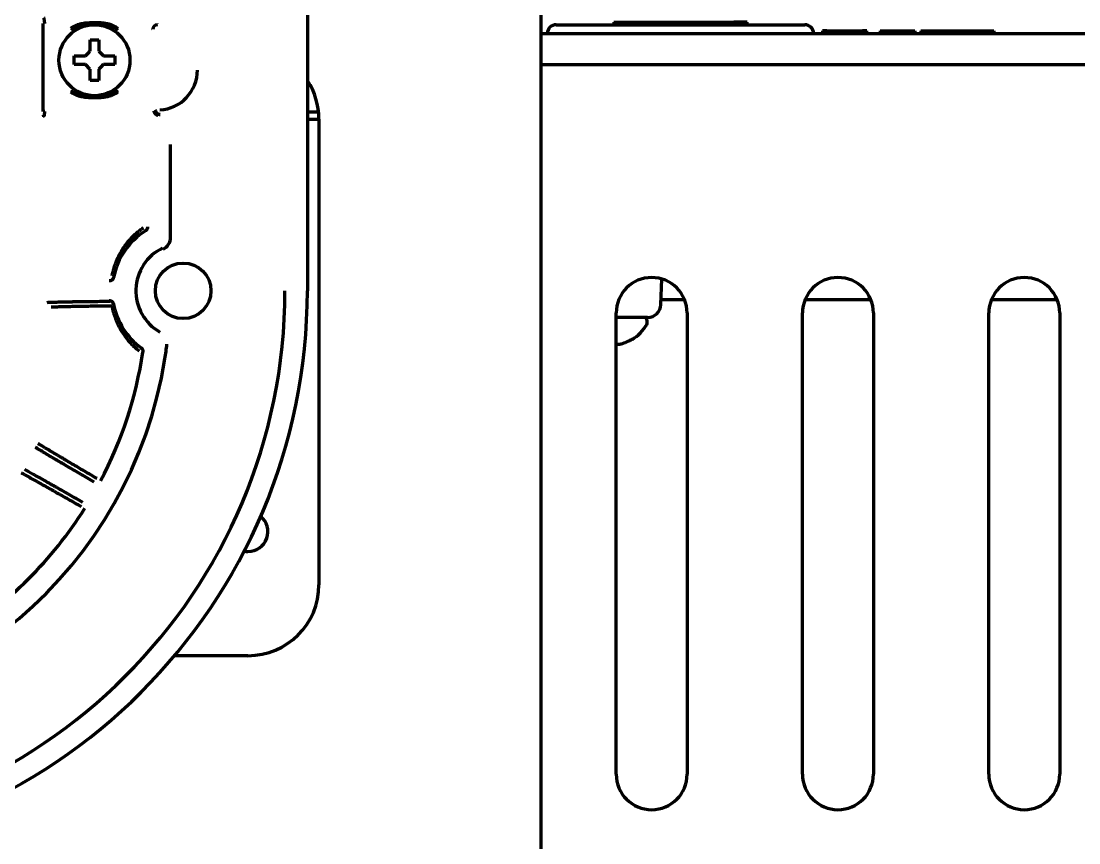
# Model space of a CAD drawing. Header units: inches. Extents: x -2405 to 7588, y 441 to 5654.
# Drawn here: x 2202.7 to 2321.9, y 5386.8 to 5479.4 of the extents above; entities that cross this region are included whole.
import ezdxf

# ---------------------------------------------------------------- set-up
doc = ezdxf.new("R2010")
doc.units = ezdxf.units.IN

msp = doc.modelspace()

# ---------------------------------------------------------------- linework, layer by layer
at = {"linetype": 'Continuous', "lineweight": 70}
for p, q in [((2234.98, 5521.04), (2234.98, 5449.03)), ((2261.28, 5485.34), (2261.28, 4862.03)), ((2205.19, 5469.25), (2205.19, 5479.17)), ((2269.53, 5479.33), (2269.53, 5479.03)), ((2269.53, 5479.33), (2271.03, 5479.33)), ((2271.03, 5479.33), (2283.03, 5479.33)), ((2284.53, 5479.33), (2283.03, 5479.33)), ((2284.53, 5479.03), (2284.53, 5479.33)), ((2217.57, 5478.53), (2217.53, 5478.56)), ((2218.07, 5479.03), (2218.03, 5479.06)), ((2261.28, 5478.03), (2486.16, 5478.03)), ((2263.03, 5479.03), (2291.03, 5479.03)), ((2293.53, 5478.33), (2293.03, 5478.33)), ((2293.03, 5478.33), (2293.03, 5478.03)), ((2293.53, 5478.33), (2297.53, 5478.33)), ((2298.03, 5478.33), (2297.53, 5478.33)), ((2298.03, 5478.03), (2298.03, 5478.33)), ((2299.53, 5478.33), (2300.21, 5478.33)), ((2299.53, 5478.33), (2299.53, 5478.03)), ((2300.21, 5478.33), (2300.21, 5478.03)), ((2300.21, 5478.33), (2301.45, 5478.33)), ((2301.45, 5478.33), (2302.73, 5478.33)), ((2301.45, 5478.33), (2301.45, 5478.03)), ((2302.73, 5478.33), (2303.43, 5478.33)), ((2302.73, 5478.33), (2302.73, 5478.03)), ((2303.43, 5478.33), (2303.43, 5478.03)), ((2304.11, 5478.33), (2304.49, 5478.33)), ((2304.11, 5478.33), (2304.11, 5478.03)), ((2304.49, 5478.33), (2305.19, 5478.33)), ((2304.49, 5478.33), (2304.49, 5478.03)), ((2305.19, 5478.03), (2305.19, 5478.33)), ((2305.19, 5478.33), (2305.23, 5478.33)), ((2305.23, 5478.33), (2306.25, 5478.33)), ((2305.23, 5478.03), (2305.23, 5478.33)), ((2306.25, 5478.33), (2306.93, 5478.33)), ((2306.25, 5478.33), (2306.25, 5478.03)), ((2306.93, 5478.33), (2309.13, 5478.33)), ((2306.93, 5478.03), (2306.93, 5478.33)), ((2309.13, 5478.33), (2309.71, 5478.33)), ((2309.13, 5478.03), (2309.13, 5478.33)), ((2309.71, 5478.03), (2309.71, 5478.33)), ((2309.71, 5478.33), (2310.48, 5478.33)), ((2310.48, 5478.33), (2311.53, 5478.33)), ((2310.48, 5478.33), (2310.48, 5478.03)), ((2311.53, 5478.33), (2312.35, 5478.33)), ((2311.53, 5478.33), (2311.53, 5478.03)), ((2312.35, 5478.33), (2312.35, 5478.03)), ((2208.68, 5475.03), (2208.68, 5475.53)), ((2213.28, 5475.53), (2213.28, 5475.03)), ((2208.68, 5474.53), (2208.68, 5475.03)), ((2213.28, 5475.03), (2213.28, 5474.53)), ((2261.29, 5474.53), (2574.78, 5474.53)), ((2205.38, 5469.25), (2205.19, 5469.25)), ((2236.24, 5469.18), (2234.97, 5469.18)), ((2234.97, 5468.37), (2236.27, 5468.37)), ((2236.28, 5468.39), (2236.28, 5415.89)), ((2219.55, 5455.07), (2219.55, 5465.53)), ((2274.83, 5447.48), (2274.93, 5450.36)), ((2277.48, 5448.03), (2274.85, 5448.03)), ((2298.48, 5448.03), (2291.07, 5448.03)), ((2319.48, 5448.03), (2312.07, 5448.03)), ((2273.33, 5446.03), (2269.77, 5446.03)), ((2269.77, 5394.53), (2269.77, 5446.53)), ((2277.78, 5446.53), (2277.78, 5394.53)), ((2290.78, 5394.53), (2290.78, 5446.53)), ((2298.78, 5446.53), (2298.78, 5394.53)), ((2311.78, 5394.53), (2311.78, 5446.53)), ((2319.78, 5446.53), (2319.78, 5394.53)), ((2273.28, 5445.43), (2273.28, 5445.63)), ((2271.58, 5443.59), (2271.58, 5443.55)), ((2228.28, 5407.89), (2220, 5407.89))]:
    msp.add_line(p, q, dxfattribs=at)
for centre, radius in [((2210.98, 5475.03), 4), ((2220.98, 5449.03), 3.13)]:
    msp.add_circle(centre, radius, dxfattribs=at)
for centre, radius, start, end in [((2263.03, 5478.03), 1, 90, 180), ((2291.03, 5478.03), 1, 0, 90), ((2218.09, 5473.92), 4.5, 273.2098, 0.0026), ((2228.28, 5468.39), 8, 0, 33.1242), ((2220.98, 5449.03), 7.99, 122.0759, 169.1104), ((2220.98, 5449.03), 5.34, 115.7368, 240.4997), ((2273.78, 5446.53), 4, 0, 180), ((2294.78, 5446.53), 4, 0, 180), ((2315.78, 5446.53), 4, 0, 180), ((2170.98, 5449.03), 64, 180, 0), ((2170.98, 5449.03), 61.47, 180, 0), ((2220.98, 5449.03), 7.99, 190.8896, 233.7004), ((2273.33, 5447.53), 1.5, 270, 358), ((2272.88, 5445.63), 0.4, 0, 90), ((2269.08, 5447.65), 4.8, 301.3727, 329.6988), ((2272.88, 5445.43), 0.4, 329.6988, 0), ((2169.34, 5449.3), 50.21, 350.9077, 352.8054), ((2170.98, 5449.03), 48.55, 189.0902, 350.9098), ((2170.98, 5449.03), 45.99, 332.2154, 351.3469), ((2170.98, 5449.03), 45.99, 302.2154, 327.7846), ((2228.28, 5421.89), 2.25, 270, 50.2594), ((2228.28, 5421.89), 2.25, 259.0481, 270), ((2228.28, 5415.89), 8, 270, 0), ((2273.78, 5394.53), 4, 180, 0), ((2294.78, 5394.53), 4, 180, 0), ((2315.78, 5394.53), 4, 180, 0)]:
    msp.add_arc(centre, radius, start, end, dxfattribs=at)
for centre, major_axis, ratio, start_param, end_param in [((2218.07, 5478.53), (0.424, 0.265), 0.996619, 1.014163, 2.581916), ((2205.28, 5468.84), (-0.0707, 0.0707), 0.999695, 0.785279, 2.355718), ((2218.16, 5469.34), (0.186, -0.464), 0.998896, 4.332447, 5.902482), ((2218.05, 5455.07), (-1.42, -0.5), 0.998612, 1.684757, 2.803906)]:
    msp.add_ellipse(centre, major_axis=major_axis, ratio=ratio, start_param=start_param, end_param=end_param, dxfattribs=at)
for points in [[(2205.38, 5479.17), (2205.38, 5479.18), (2205.38, 5479.21), (2205.37, 5479.26), (2205.37, 5479.31), (2205.36, 5479.36), (2205.36, 5479.42), (2205.35, 5479.48), (2205.34, 5479.53), (2205.33, 5479.59), (2205.32, 5479.65), (2205.31, 5479.71), (2205.3, 5479.76), (2205.29, 5479.79), (2205.28, 5479.81)], [(2210.48, 5476.03), (2210.48, 5476.09), (2210.48, 5476.2), (2210.48, 5476.36), (2210.48, 5476.52), (2210.48, 5476.67), (2210.48, 5476.82), (2210.48, 5476.98), (2210.48, 5477.15), (2210.48, 5477.27), (2210.48, 5477.33)], [(2210.48, 5477.33), (2210.64, 5477.33), (2210.98, 5477.33), (2211.31, 5477.33), (2211.48, 5477.33)], [(2209.98, 5475.53), (2210, 5475.56), (2210.05, 5475.6), (2210.12, 5475.68), (2210.19, 5475.75), (2210.26, 5475.82), (2210.33, 5475.89), (2210.4, 5475.96), (2210.45, 5476.01), (2210.48, 5476.03)], [(2211.48, 5476.03), (2211.5, 5476.01), (2211.55, 5475.96), (2211.63, 5475.88), (2211.7, 5475.81), (2211.77, 5475.74), (2211.84, 5475.67), (2211.91, 5475.6), (2211.95, 5475.56), (2211.98, 5475.53)], [(2211.98, 5475.53), (2212.03, 5475.53), (2212.14, 5475.53), (2212.3, 5475.53), (2212.46, 5475.53), (2212.61, 5475.53), (2212.77, 5475.53), (2212.92, 5475.53), (2213.09, 5475.53), (2213.21, 5475.53), (2213.28, 5475.53)], [(2209.98, 5474.53), (2209.92, 5474.53), (2209.81, 5474.53), (2209.65, 5474.53), (2209.49, 5474.53), (2209.34, 5474.53), (2209.19, 5474.53), (2209.03, 5474.53), (2208.86, 5474.53), (2208.74, 5474.53), (2208.68, 5474.53)], [(2210.48, 5474.03), (2210.45, 5474.06), (2210.4, 5474.11), (2210.32, 5474.18), (2210.25, 5474.26), (2210.18, 5474.33), (2210.11, 5474.39), (2210.04, 5474.46), (2210, 5474.51), (2209.98, 5474.53)], [(2211.98, 5474.53), (2211.95, 5474.51), (2211.9, 5474.46), (2211.83, 5474.39), (2211.76, 5474.32), (2211.69, 5474.25), (2211.62, 5474.18), (2211.55, 5474.1), (2211.5, 5474.06), (2211.48, 5474.03)], [(2211.48, 5474.03), (2211.48, 5473.98), (2211.48, 5473.87), (2211.48, 5473.71), (2211.48, 5473.55), (2211.48, 5473.39), (2211.48, 5473.24), (2211.48, 5473.09), (2211.48, 5472.92), (2211.48, 5472.8), (2211.48, 5472.73)], [(2211.48, 5472.73), (2211.31, 5472.73), (2210.98, 5472.73), (2210.64, 5472.73), (2210.48, 5472.73)], [(2218.37, 5468.92), (2218.32, 5468.9), (2218.27, 5468.88), (2218.22, 5468.86)], [(2270.28, 5443.04), (2270.33, 5443.05), (2270.44, 5443.08), (2270.6, 5443.13), (2270.76, 5443.19), (2270.91, 5443.25), (2271.07, 5443.32), (2271.22, 5443.39), (2271.39, 5443.48), (2271.51, 5443.55), (2271.58, 5443.59)], [(2269.77, 5443.04), (2269.8, 5443.03), (2269.85, 5443.03), (2269.93, 5443.02), (2270, 5443.02), (2270.07, 5443.02), (2270.14, 5443.02), (2270.21, 5443.03), (2270.25, 5443.03), (2270.28, 5443.04)]]:
    msp.add_open_spline(points, degree=3, dxfattribs=at)
for points, knots in [([(2213.65, 5478.59), (2213.56, 5478.66), (2213.46, 5478.72), (2213.27, 5478.84), (2213.17, 5478.89), (2213.01, 5478.96), (2212.96, 5478.98), (2212.88, 5479.01), (2212.85, 5479.02), (2212.79, 5479.04), (2212.65, 5479.09), (2212.51, 5479.12), (2212.28, 5479.16), (2212.05, 5479.2), (2211.82, 5479.22), (2211.64, 5479.23), (2211.58, 5479.23), (2211.46, 5479.24), (2211.4, 5479.24), (2211.22, 5479.24), (2211.1, 5479.24), (2210.92, 5479.24), (2210.86, 5479.24), (2210.74, 5479.24), (2210.68, 5479.24), (2210.5, 5479.24), (2210.38, 5479.23), (2210.02, 5479.21), (2209.79, 5479.19), (2209.53, 5479.14), (2209.5, 5479.13), (2209.44, 5479.12), (2209.41, 5479.11), (2209.33, 5479.09), (2209.16, 5479.04), (2208.99, 5478.99), (2208.78, 5478.89), (2208.68, 5478.84), (2208.56, 5478.77), (2208.54, 5478.75), (2208.49, 5478.72), (2208.46, 5478.71), (2208.39, 5478.66), (2208.35, 5478.62), (2208.3, 5478.59)], [0, 0, 0, 0, 0.0625, 0.0625, 0.125, 0.125, 0.15625, 0.15625, 0.171875, 0.171875, 0.1875, 0.25, 0.25, 0.3125, 0.375, 0.375, 0.40625, 0.40625, 0.4375, 0.4375, 0.5, 0.5, 0.53125, 0.53125, 0.5625, 0.5625, 0.625, 0.625, 0.75, 0.75, 0.765625, 0.765625, 0.78125, 0.78125, 0.8125, 0.875, 0.875, 0.9375, 0.9375, 0.953125, 0.953125, 0.96875, 0.96875, 1, 1, 1, 1]), ([(2213.6, 5478.39), (2213.51, 5478.46), (2213.41, 5478.52), (2213.22, 5478.64), (2213.12, 5478.69), (2212.96, 5478.76), (2212.91, 5478.78), (2212.83, 5478.82), (2212.8, 5478.83), (2212.75, 5478.85), (2212.61, 5478.89), (2212.47, 5478.93), (2212.14, 5479.01), (2211.91, 5479.04), (2211.56, 5479.07), (2211.44, 5479.08), (2211.21, 5479.09), (2211.09, 5479.09), (2210.92, 5479.09), (2210.86, 5479.09), (2210.74, 5479.09), (2210.68, 5479.09), (2210.51, 5479.08), (2210.39, 5479.07), (2210.05, 5479.04), (2209.82, 5479.01), (2209.57, 5478.95), (2209.54, 5478.94), (2209.48, 5478.93), (2209.45, 5478.92), (2209.37, 5478.9), (2209.31, 5478.88), (2209.15, 5478.83), (2209.04, 5478.79), (2208.84, 5478.69), (2208.74, 5478.64), (2208.61, 5478.57), (2208.59, 5478.55), (2208.54, 5478.52), (2208.52, 5478.51), (2208.45, 5478.46), (2208.4, 5478.42), (2208.35, 5478.39)], [0, 0, 0, 0, 0.0625, 0.0625, 0.125, 0.125, 0.15625, 0.15625, 0.171875, 0.171875, 0.1875, 0.25, 0.25, 0.375, 0.375, 0.4375, 0.4375, 0.5, 0.5, 0.53125, 0.53125, 0.5625, 0.5625, 0.625, 0.625, 0.75, 0.75, 0.765625, 0.765625, 0.78125, 0.78125, 0.8125, 0.8125, 0.875, 0.875, 0.9375, 0.9375, 0.953125, 0.953125, 0.96875, 0.96875, 1, 1, 1, 1]), ([(2211.48, 5477.33), (2211.48, 5477.13), (2211.48, 5476.92), (2211.48, 5476.6), (2211.48, 5476.49), (2211.48, 5476.26), (2211.48, 5476.15), (2211.48, 5476.03)], [0, 0, 0, 0, 0.5, 0.5, 0.75, 0.75, 1, 1, 1, 1]), ([(2208.68, 5475.53), (2208.88, 5475.53), (2209.09, 5475.53), (2209.41, 5475.53), (2209.52, 5475.53), (2209.75, 5475.53), (2209.86, 5475.53), (2209.98, 5475.53)], [0, 0, 0, 0, 0.5, 0.5, 0.75, 0.75, 1, 1, 1, 1]), ([(2213.28, 5474.53), (2213.07, 5474.53), (2212.86, 5474.53), (2212.54, 5474.53), (2212.43, 5474.53), (2212.2, 5474.53), (2212.09, 5474.53), (2211.98, 5474.53)], [0, 0, 0, 0, 0.5, 0.5, 0.75, 0.75, 1, 1, 1, 1]), ([(2210.48, 5472.73), (2210.48, 5472.94), (2210.48, 5473.15), (2210.48, 5473.47), (2210.48, 5473.58), (2210.48, 5473.8), (2210.48, 5473.92), (2210.48, 5474.03)], [0, 0, 0, 0, 0.5, 0.5, 0.75, 0.75, 1, 1, 1, 1]), ([(2208.3, 5471.48), (2208.39, 5471.41), (2208.49, 5471.34), (2208.68, 5471.23), (2208.78, 5471.17), (2208.94, 5471.1), (2208.99, 5471.08), (2209.07, 5471.05), (2209.1, 5471.04), (2209.16, 5471.02), (2209.3, 5470.98), (2209.44, 5470.95), (2209.67, 5470.9), (2209.9, 5470.87), (2210.13, 5470.85), (2210.31, 5470.84), (2210.37, 5470.83), (2210.49, 5470.83), (2210.55, 5470.83), (2210.73, 5470.83), (2210.85, 5470.82), (2211.03, 5470.82), (2211.09, 5470.82), (2211.21, 5470.83), (2211.27, 5470.83), (2211.45, 5470.83), (2211.57, 5470.83), (2211.93, 5470.85), (2212.16, 5470.88), (2212.42, 5470.93), (2212.45, 5470.93), (2212.51, 5470.95), (2212.54, 5470.95), (2212.63, 5470.98), (2212.79, 5471.02), (2212.96, 5471.08), (2213.17, 5471.17), (2213.27, 5471.22), (2213.39, 5471.3), (2213.41, 5471.31), (2213.46, 5471.34), (2213.49, 5471.36), (2213.56, 5471.41), (2213.6, 5471.44), (2213.65, 5471.48)], [0, 0, 0, 0, 0.0625, 0.0625, 0.125, 0.125, 0.15625, 0.15625, 0.171875, 0.171875, 0.1875, 0.25, 0.25, 0.3125, 0.375, 0.375, 0.40625, 0.40625, 0.4375, 0.4375, 0.5, 0.5, 0.53125, 0.53125, 0.5625, 0.5625, 0.625, 0.625, 0.75, 0.75, 0.765625, 0.765625, 0.78125, 0.78125, 0.8125, 0.875, 0.875, 0.9375, 0.9375, 0.953125, 0.953125, 0.96875, 0.96875, 1, 1, 1, 1]), ([(2208.35, 5471.68), (2208.45, 5471.61), (2208.54, 5471.54), (2208.73, 5471.43), (2208.83, 5471.37), (2208.99, 5471.3), (2209.04, 5471.28), (2209.12, 5471.25), (2209.15, 5471.24), (2209.2, 5471.22), (2209.34, 5471.17), (2209.48, 5471.13), (2209.81, 5471.06), (2210.04, 5471.02), (2210.39, 5470.99), (2210.51, 5470.99), (2210.74, 5470.98), (2210.86, 5470.97), (2211.03, 5470.97), (2211.09, 5470.97), (2211.21, 5470.98), (2211.27, 5470.98), (2211.44, 5470.99), (2211.56, 5470.99), (2211.9, 5471.02), (2212.13, 5471.06), (2212.38, 5471.11), (2212.41, 5471.12), (2212.47, 5471.14), (2212.5, 5471.14), (2212.58, 5471.17), (2212.64, 5471.18), (2212.8, 5471.24), (2212.91, 5471.28), (2213.11, 5471.37), (2213.21, 5471.42), (2213.34, 5471.5), (2213.36, 5471.51), (2213.41, 5471.54), (2213.43, 5471.56), (2213.5, 5471.61), (2213.55, 5471.64), (2213.6, 5471.68)], [0, 0, 0, 0, 0.0625, 0.0625, 0.125, 0.125, 0.15625, 0.15625, 0.171875, 0.171875, 0.1875, 0.25, 0.25, 0.375, 0.375, 0.4375, 0.4375, 0.5, 0.5, 0.53125, 0.53125, 0.5625, 0.5625, 0.625, 0.625, 0.75, 0.75, 0.765625, 0.765625, 0.78125, 0.78125, 0.8125, 0.8125, 0.875, 0.875, 0.9375, 0.9375, 0.953125, 0.953125, 0.96875, 0.96875, 1, 1, 1, 1]), ([(2205.28, 5468.74), (2205.28, 5468.74), (2205.28, 5468.74), (2205.28, 5468.74), (2205.29, 5468.74), (2205.29, 5468.74), (2205.29, 5468.74), (2205.29, 5468.74), (2205.29, 5468.75), (2205.3, 5468.75), (2205.3, 5468.75), (2205.3, 5468.75), (2205.3, 5468.75), (2205.3, 5468.76), (2205.3, 5468.76), (2205.31, 5468.76), (2205.31, 5468.76), (2205.31, 5468.77), (2205.31, 5468.77), (2205.31, 5468.77), (2205.31, 5468.78), (2205.32, 5468.78), (2205.32, 5468.78), (2205.32, 5468.79), (2205.32, 5468.79), (2205.32, 5468.8), (2205.32, 5468.8), (2205.33, 5468.8), (2205.33, 5468.81), (2205.33, 5468.81), (2205.33, 5468.82), (2205.33, 5468.82), (2205.33, 5468.83), (2205.33, 5468.83), (2205.34, 5468.84), (2205.34, 5468.84), (2205.34, 5468.85), (2205.34, 5468.85), (2205.34, 5468.86), (2205.34, 5468.86), (2205.34, 5468.87), (2205.34, 5468.87), (2205.35, 5468.88), (2205.35, 5468.89), (2205.35, 5468.89), (2205.35, 5468.9), (2205.35, 5468.9), (2205.35, 5468.92), (2205.36, 5468.94), (2205.36, 5468.97), (2205.36, 5469.01), (2205.37, 5469.04), (2205.37, 5469.07), (2205.37, 5469.08), (2205.37, 5469.1), (2205.37, 5469.12), (2205.37, 5469.14), (2205.38, 5469.16), (2205.38, 5469.18), (2205.38, 5469.2), (2205.38, 5469.21), (2205.38, 5469.23), (2205.38, 5469.24), (2205.38, 5469.25)], [0, 0, 0, 0, 0.015383, 0.030642, 0.04578, 0.060796, 0.07569, 0.090464, 0.105118, 0.119651, 0.134066, 0.148361, 0.162537, 0.176595, 0.190535, 0.204357, 0.218062, 0.231651, 0.245122, 0.258478, 0.271717, 0.284841, 0.297849, 0.310743, 0.323521, 0.336185, 0.348735, 0.361171, 0.373493, 0.385703, 0.397799, 0.409782, 0.421652, 0.43341, 0.445056, 0.45659, 0.468013, 0.479324, 0.490524, 0.501614, 0.512592, 0.523459, 0.534216, 0.544863, 0.5554, 0.565828, 0.576145, 0.586353, 0.635571, 0.684796, 0.734095, 0.783531, 0.806444, 0.828729, 0.850396, 0.871438, 0.891831, 0.911565, 0.930648, 0.949062, 0.966772, 0.983755, 1, 1, 1, 1]), ([(2217.84, 5469.42), (2217.84, 5469.39), (2217.85, 5469.36), (2217.86, 5469.29), (2217.87, 5469.26), (2217.9, 5469.2), (2217.92, 5469.17), (2217.95, 5469.11), (2217.98, 5469.08), (2218.03, 5469.04), (2218.05, 5469.02), (2218.11, 5468.98), (2218.14, 5468.97), (2218.2, 5468.94), (2218.24, 5468.93), (2218.3, 5468.92), (2218.34, 5468.92), (2218.37, 5468.92)], [0, 0, 0, 0, 0.125, 0.125, 0.25, 0.25, 0.375, 0.375, 0.5, 0.5, 0.625, 0.625, 0.75, 0.75, 0.875, 0.875, 1, 1, 1, 1]), ([(2216.52, 5456.14), (2216.46, 5456.1), (2216.4, 5456.06), (2216.28, 5455.98), (2216.12, 5455.86), (2215.95, 5455.73), (2215.63, 5455.46), (2215.43, 5455.28), (2215.04, 5454.89), (2214.86, 5454.68), (2214.64, 5454.41), (2214.6, 5454.36), (2214.51, 5454.25), (2214.47, 5454.19), (2214.35, 5454.02), (2214.27, 5453.91), (2214.04, 5453.56), (2213.9, 5453.32), (2213.65, 5452.83), (2213.53, 5452.58), (2213.4, 5452.26), (2213.37, 5452.19), (2213.32, 5452.06), (2213.25, 5451.86), (2213.19, 5451.66), (2213.07, 5451.26), (2213, 5450.99), (2212.94, 5450.71)], [0, 0, 0, 0, 0.03125, 0.03125, 0.0625, 0.125, 0.125, 0.25, 0.25, 0.375, 0.375, 0.40625, 0.40625, 0.4375, 0.4375, 0.5, 0.5, 0.625, 0.625, 0.75, 0.75, 0.78125, 0.78125, 0.8125, 0.875, 0.875, 1, 1, 1, 1]), ([(2216.97, 5456.23), (2216.97, 5456.19), (2216.96, 5456.14), (2216.95, 5456.09), (2216.94, 5456.08), (2216.94, 5456.06), (2216.93, 5456.05), (2216.92, 5456.02), (2216.9, 5455.99), (2216.88, 5455.95), (2216.86, 5455.92), (2216.86, 5455.92), (2216.84, 5455.9), (2216.84, 5455.89), (2216.8, 5455.85), (2216.77, 5455.83), (2216.73, 5455.8)], [0, 0, 0, 0, 0.25, 0.25, 0.3125, 0.3125, 0.375, 0.375, 0.5, 0.625, 0.625, 0.6875, 0.6875, 0.75, 0.75, 1, 1, 1, 1]), ([(2213.13, 5450.54), (2213.12, 5450.51), (2213.11, 5450.49), (2213.1, 5450.45), (2213.09, 5450.43), (2213.08, 5450.41), (2213.07, 5450.39), (2213.05, 5450.36), (2213.04, 5450.33), (2213.01, 5450.3), (2213, 5450.29), (2212.98, 5450.27), (2212.97, 5450.26), (2212.93, 5450.23), (2212.91, 5450.22), (2212.87, 5450.19), (2212.86, 5450.19), (2212.83, 5450.18), (2212.82, 5450.17), (2212.78, 5450.16), (2212.72, 5450.14), (2212.67, 5450.14), (2212.64, 5450.14)], [0, 0, 0, 0, 0.125, 0.125, 0.1875, 0.1875, 0.25, 0.25, 0.375, 0.375, 0.4375, 0.4375, 0.5, 0.5, 0.625, 0.625, 0.6875, 0.6875, 0.75, 0.75, 0.875, 1, 1, 1, 1]), ([(2205.64, 5447.73), (2205.82, 5447.74), (2206.01, 5447.74), (2206.43, 5447.76), (2206.89, 5447.77), (2207.4, 5447.78), (2207.81, 5447.79), (2207.95, 5447.79), (2208.17, 5447.8), (2208.28, 5447.8), (2208.39, 5447.8), (2208.47, 5447.8), (2208.51, 5447.81), (2208.85, 5447.81), (2209.16, 5447.82), (2209.82, 5447.83), (2210.49, 5447.84), (2211.21, 5447.84), (2211.95, 5447.85), (2212.33, 5447.86), (2212.72, 5447.86)], [0, 0, 0, 0, 0.125, 0.125, 0.25, 0.375, 0.375, 0.4375, 0.4375, 0.46875, 0.484375, 0.484375, 0.5, 0.5, 0.625, 0.625, 0.75, 0.875, 0.875, 1, 1, 1, 1]), ([(2206.09, 5447.21), (2206.26, 5447.21), (2206.45, 5447.22), (2206.86, 5447.24), (2207.3, 5447.25), (2207.8, 5447.26), (2208.19, 5447.27), (2208.33, 5447.28), (2208.53, 5447.28), (2208.6, 5447.28), (2208.75, 5447.29), (2208.82, 5447.29), (2209.04, 5447.29), (2209.19, 5447.3), (2209.42, 5447.3), (2209.5, 5447.3), (2209.65, 5447.3), (2209.73, 5447.31), (2210.13, 5447.31), (2210.46, 5447.32), (2211.13, 5447.33), (2211.48, 5447.33), (2212.2, 5447.34), (2212.56, 5447.35), (2212.94, 5447.35)], [0, 0, 0, 0, 0.125, 0.125, 0.25, 0.375, 0.375, 0.4375, 0.4375, 0.46875, 0.46875, 0.5, 0.5, 0.5625, 0.5625, 0.59375, 0.59375, 0.625, 0.625, 0.75, 0.75, 0.875, 0.875, 1, 1, 1, 1]), ([(2212.64, 5447.93), (2212.67, 5447.93), (2212.69, 5447.93), (2212.74, 5447.92), (2212.75, 5447.92), (2212.78, 5447.91), (2212.79, 5447.9), (2212.83, 5447.89), (2212.86, 5447.88), (2212.9, 5447.86), (2212.91, 5447.85), (2212.93, 5447.83), (2212.94, 5447.82), (2212.98, 5447.8), (2213, 5447.78), (2213.03, 5447.74), (2213.03, 5447.73), (2213.05, 5447.71), (2213.06, 5447.7), (2213.08, 5447.66), (2213.09, 5447.63), (2213.11, 5447.59), (2213.11, 5447.58), (2213.12, 5447.55), (2213.13, 5447.54), (2213.13, 5447.52)], [0, 0, 0, 0, 0.125, 0.125, 0.1875, 0.1875, 0.25, 0.25, 0.375, 0.375, 0.4375, 0.4375, 0.5, 0.5, 0.625, 0.625, 0.6875, 0.6875, 0.75, 0.75, 0.875, 0.875, 0.9375, 0.9375, 1, 1, 1, 1]), ([(2212.94, 5447.35), (2212.97, 5447.22), (2212.99, 5447.1), (2213.05, 5446.85), (2213.08, 5446.72), (2213.19, 5446.36), (2213.27, 5446.12), (2213.45, 5445.65), (2213.55, 5445.41), (2213.71, 5445.07), (2213.77, 5444.96), (2213.86, 5444.8), (2213.89, 5444.74), (2213.95, 5444.63), (2213.98, 5444.58), (2214.15, 5444.3), (2214.28, 5444.1), (2214.58, 5443.69), (2214.74, 5443.49), (2214.99, 5443.21), (2215.07, 5443.12), (2215.2, 5442.98), (2215.25, 5442.94), (2215.34, 5442.85), (2215.38, 5442.8), (2215.61, 5442.58), (2215.81, 5442.42), (2216.01, 5442.26)], [0, 0, 0, 0, 0.0625, 0.0625, 0.125, 0.125, 0.25, 0.25, 0.375, 0.375, 0.4375, 0.4375, 0.46875, 0.46875, 0.5, 0.5, 0.625, 0.625, 0.75, 0.75, 0.8125, 0.8125, 0.84375, 0.84375, 0.875, 0.875, 1, 1, 1, 1]), ([(2216.24, 5442.59), (2216.28, 5442.57), (2216.31, 5442.53), (2216.36, 5442.48), (2216.37, 5442.46), (2216.39, 5442.42), (2216.4, 5442.4), (2216.42, 5442.36), (2216.43, 5442.34), (2216.44, 5442.29), (2216.45, 5442.25), (2216.45, 5442.2), (2216.45, 5442.16), (2216.45, 5442.14), (2216.44, 5442.11)], [0, 0, 0, 0, 0.25, 0.25, 0.375, 0.375, 0.5, 0.5, 0.625, 0.625, 0.75, 0.875, 0.875, 1, 1, 1, 1]), ([(2211.29, 5427.85), (2210.8, 5428.14), (2210.32, 5428.42), (2209.38, 5428.97), (2208.92, 5429.24), (2208.25, 5429.63), (2208.03, 5429.76), (2207.71, 5429.96), (2207.6, 5430.02), (2207.44, 5430.12), (2207.38, 5430.15), (2207.28, 5430.21), (2207.22, 5430.24), (2206.75, 5430.53), (2206.34, 5430.77), (2205.58, 5431.23), (2205.21, 5431.45), (2204.77, 5431.71), (2204.68, 5431.77), (2204.6, 5431.82)], [0, 0, 0, 0, 0.189911, 0.189911, 0.379822, 0.379822, 0.474777, 0.474777, 0.522255, 0.522255, 0.545994, 0.545994, 0.569733, 0.569733, 0.759644, 0.759644, 0.949555, 0.949555, 1, 1, 1, 1]), ([(2210.95, 5427.46), (2210.44, 5427.76), (2209.95, 5428.05), (2208.98, 5428.62), (2208.5, 5428.89), (2207.81, 5429.3), (2207.58, 5429.44), (2207.24, 5429.64), (2207.13, 5429.7), (2206.96, 5429.8), (2206.9, 5429.84), (2206.79, 5429.9), (2206.74, 5429.93), (2206.24, 5430.23), (2205.83, 5430.47), (2205.03, 5430.95), (2204.66, 5431.17), (2204.3, 5431.39)], [0, 0, 0, 0, 0.2002, 0.2002, 0.4004, 0.4004, 0.500501, 0.500501, 0.550551, 0.550551, 0.575576, 0.575576, 0.600601, 0.600601, 0.800801, 0.800801, 1, 1, 1, 1]), ([(2202.73, 5428.5), (2202.76, 5428.49), (2202.79, 5428.47), (2202.86, 5428.43), (2202.91, 5428.4), (2203.31, 5428.18), (2203.68, 5427.98), (2204.46, 5427.54), (2204.87, 5427.32), (2205.51, 5426.96), (2205.72, 5426.84), (2206, 5426.68), (2206.06, 5426.65), (2206.17, 5426.59), (2206.22, 5426.56), (2206.39, 5426.46), (2206.62, 5426.33), (2206.85, 5426.2), (2207.08, 5426.07), (2207.2, 5426.01), (2207.55, 5425.81), (2207.79, 5425.67), (2208.5, 5425.27), (2208.98, 5424.99), (2209.48, 5424.71)], [0, 0, 0, 0, 0.015984, 0.015984, 0.039985, 0.039985, 0.231988, 0.231988, 0.423991, 0.423991, 0.519992, 0.519992, 0.543993, 0.543993, 0.567993, 0.567993, 0.615994, 0.663995, 0.663995, 0.711995, 0.711995, 0.807997, 0.807997, 1, 1, 1, 1]), ([(2203.08, 5428.91), (2203.4, 5428.73), (2203.72, 5428.55), (2204.47, 5428.13), (2204.89, 5427.9), (2205.55, 5427.53), (2205.77, 5427.4), (2206.06, 5427.24), (2206.12, 5427.2), (2206.23, 5427.14), (2206.29, 5427.11), (2206.47, 5427.01), (2206.58, 5426.94), (2207.17, 5426.61), (2207.65, 5426.33), (2208.63, 5425.78), (2209.13, 5425.49), (2209.64, 5425.2)], [0, 0, 0, 0, 0.173532, 0.173532, 0.380149, 0.380149, 0.483458, 0.483458, 0.509285, 0.509285, 0.535112, 0.535112, 0.586766, 0.586766, 0.793383, 0.793383, 1, 1, 1, 1])]:
    msp.add_open_spline(points, degree=3, knots=knots, dxfattribs=at)

doc.saveas('drawing.dxf')
